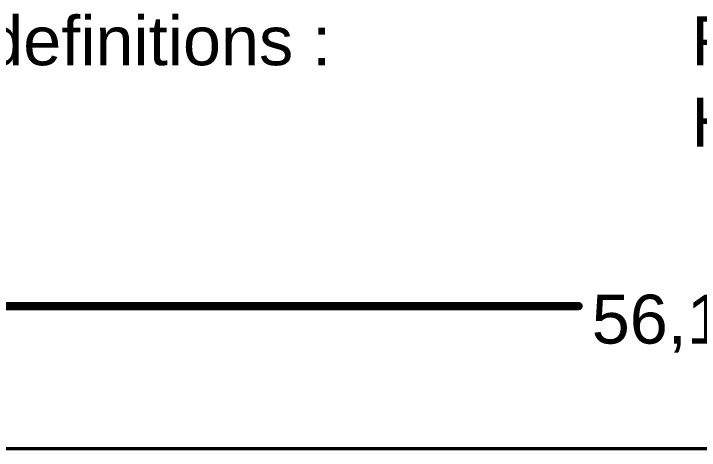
# Model space of a CAD drawing. Header units: inches. Extents: x 0.88 to 8.93, y 2.74 to 7.33.
# Drawn here: x 1.3 to 2.14, y 3.412 to 3.947 of the extents above; entities that cross this region are included whole.
import ezdxf

# ---------------------------------------------------------------- set-up
doc = ezdxf.new("R2010")
doc.units = ezdxf.units.IN
doc.header["$MEASUREMENT"] = 0
doc.layers.add('Board', color=56, linetype='Continuous')
doc.layers.add('Drill Drawing', color=1, linetype='Continuous')
doc.styles.add('Arial', font='', dxfattribs={"height": 0.2})
doc.styles.get('Arial').set_extended_font_data('Arial')

msp = doc.modelspace()

# ---------------------------------------------------------------- linework, layer by layer
at = {"layer": 'Board'}
for points in [[(1.08425, 3.58847, 0.01, 0.01, 0), (1.99223, 3.58847, 0.01, 0.01, 0)], [(1.08425, 3.41355, 0.00394, 0.00394, 0), (3.29411, 3.41355, 0.00394, 0.00394, 0)]]:
    msp.add_lwpolyline(points, format="xyseb", dxfattribs=at)
msp.add_lwpolyline([(1.98973, 3.58847, 0.005, 0.005, 1), (1.99473, 3.58847, 0.005, 0.005, 1)], format="xyseb", close=True, dxfattribs=at)

# ---------------------------------------------------------------- texts
at = {"layer": 'Board', "style": 'Arial'}
msp.add_text('56,130', height=0.06, dxfattribs=at).set_placement((2.00823, 3.54249))
at = {"layer": 'Drill Drawing', "style": 'Arial'}
for s, p in [('Slot definitions :', (1.0975, 3.88397)), ('Routed Path Length', (2.13019, 3.88397)), ('Hole Length', (2.13019, 3.78399))]:
    msp.add_text(s, height=0.06, dxfattribs=at).set_placement(p)

doc.saveas('drawing.dxf')
